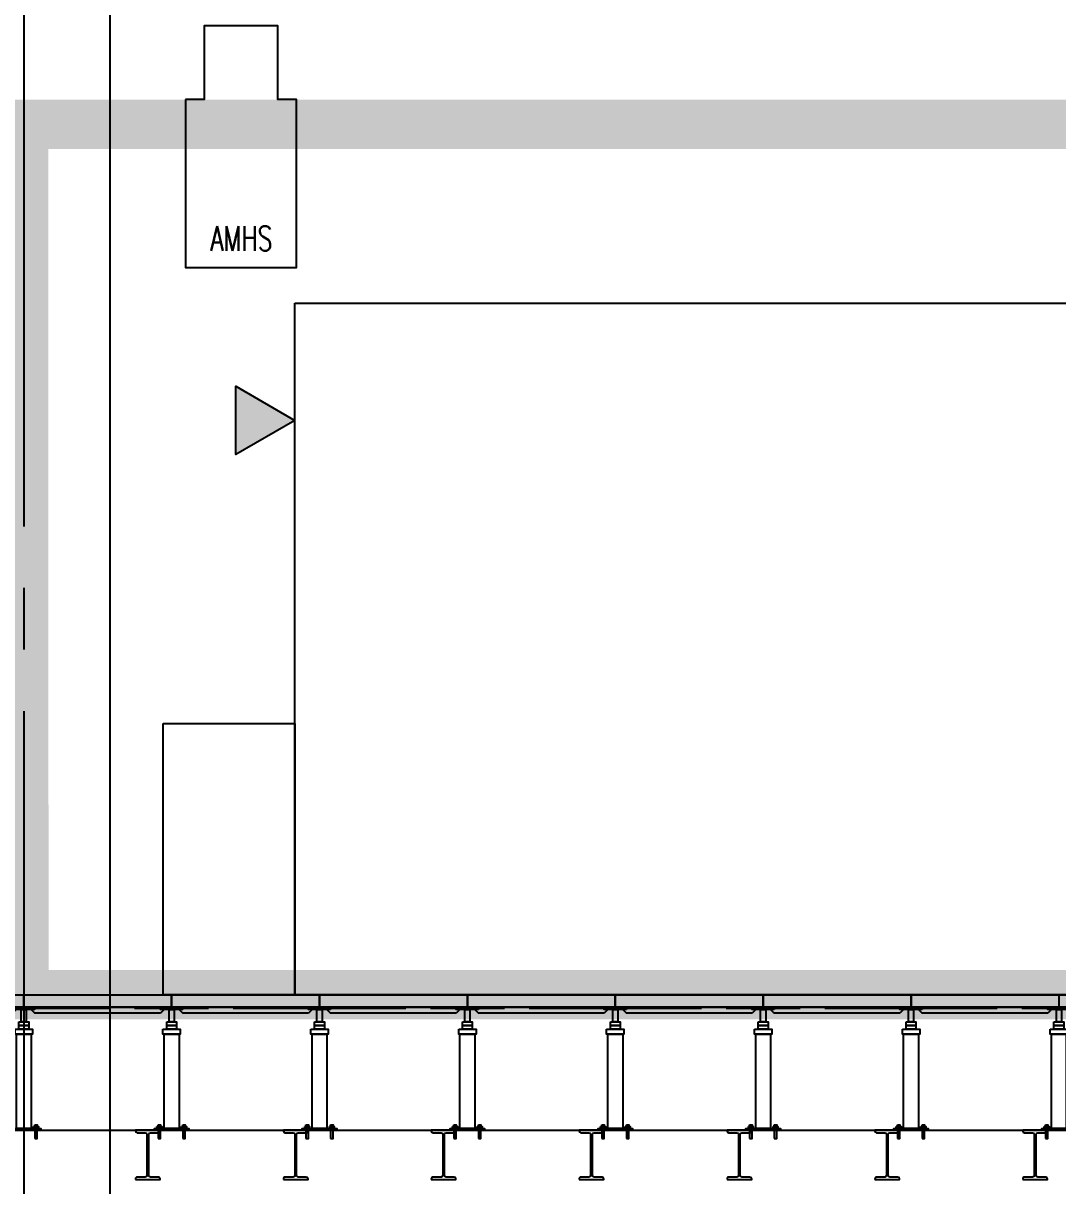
# Model space of a CAD drawing. Extents: x -3080 to 28500, y -1326 to 31609.
# Drawn here: x 20159.8 to 20579.5, y 26588.3 to 27059.9 of the extents above; entities that cross this region are included whole.
import ezdxf
from ezdxf.enums import TextEntityAlignment as Align
from ezdxf.xclip import XClip

# ---------------------------------------------------------------- set-up
doc = ezdxf.new("R2010")
doc.units = 0
doc.header["$LTSCALE"] = 100
doc.header["$XCLIPFRAME"] = 2
doc.linetypes.add('188K-SM-07-F10-MECH-CR PIPE-Y2257103$0$X-S-FAB_SL ALL$0$COL-CEN-LIN', pattern=[3.25, 2.5, -0.25, 0.25, -0.25])
doc.linetypes.add('188K-SM-07-F10-MECH-CR PIPE-Y2257103$0$X-S-FAB_SL ALL$0$HIDDEN', pattern=[0.4, 0.3, -0.1])
for name, color, linetype in [('0-xref', 8, 'Continuous'), ('188K-SM-07-F10-MECH-CR PIPE-Y2257103$0$0-BG', 6, 'Continuous'), ('188K-SM-07-F10-MECH-CR PIPE-Y2257103$0$0-CF-BABY 位', 2, 'Continuous'), ('188K-SM-07-F10-MECH-CR PIPE-Y2257103$0$AP2C-SM-08-FNN-340-A(N)-SMP$0$18P2-SM-08-FNN-320-A(9)-20190318-JEN$0$SM-08-FNN-300-A(9)-JEN$0$15P6-SM-08-FNN-320-A(10)-UIS-TCM$0$15P6-SM-08-FNN-320-A(10)-UIS-TCM$0$15P6-SM-08-FNN-320-A(10)-UIS-TCM$0$15P6-SM-08-FNN-320-A(10)-UIS-TCM$0$15P6-SM-08-FNN-320-A(10)-UIS-TCM$0$0-IE-SECTION', 1, 'Continuous'), ('188K-SM-07-F10-MECH-CR PIPE-Y2257103$0$Raised Floor', 1, 'Continuous'), ('188K-SM-07-F10-MECH-CR PIPE-Y2257103$0$X-S-FAB_SL ALL$0$ASP_3', 3, 'Continuous'), ('188K-SM-07-F10-MECH-CR PIPE-Y2257103$0$X-S-FAB_SL ALL$0$ASP_8', 8, 'Continuous'), ('188K-SM-07-F10-MECH-CR PIPE-Y2257103$0$X-S-FAB_SL ALL$0$CCL', 15, '188K-SM-07-F10-MECH-CR PIPE-Y2257103$0$X-S-FAB_SL ALL$0$COL-CEN-LIN'), ('188K-SM-07-F10-MECH-CR PIPE-Y2257103$0$X-S-FAB_SL ALL$0$WALL-RC', 1, 'Continuous')]:
    doc.layers.add(name, color=color, linetype=linetype)
doc.styles.add('188K-SM-07-F10-MECH-CR PIPE-Y2257103$0$AP2C-SM-08-FNN-340-A(N)-SMP$0$18P2-SM-08-FNN-320-A(9)-20190318-JEN$0$SM-08-FNN-300-A(9)-JEN$0$15P6-SM-08-FNN-320-A(10)-UIS-TCM$0$15P6-SM-08-FNN-320-A(10)-UIS-TCM$0$15P6-SM-08-FNN-320-A(10)-UIS-TCM$0$15P6-SM-08-FNN-320-A(10)-UIS-TCM$0$15P6-SM-08-FNN-320-A(10)-UIS-TCM$0$15P6-SM-08-FNN-320-A(10)-UIS-TCM$0$15P6-SM-08-FNN-320-A(10)-UIS-TCM$0$SM-08-FNN-160-0_TOOL(S)$0$ROMANS', font='romans__.ttf')

# ---------------------------------------------------------------- blocks, each defined once
blk = doc.blocks.new('188K-SM-07-F10-MECH-CR PIPE-Y2257103$0$TOOL123')
at = {"layer": '188K-SM-07-F10-MECH-CR PIPE-Y2257103$0$0-CF-BABY 位', "const_width": 20}
for points in [[(14984.63230091279, -83776.13928878415), (20159.91852762619, -83776.13928878415), (20160.08139003436, -84129.23217127382), (14984.79516332095, -84129.23217127382)], [(20159.99995883027, -83776.13928825932), (21840.00003544798, -83776.13928930898), (21840.00003544799, -84129.23217232348), (20159.99995883027, -84129.23217127382)]]:
    blk.add_lwpolyline(points, close=True, dxfattribs=at)
blk = doc.blocks.new('188K-SM-07-F10-MECH-CR PIPE-Y2257103$0$X-S-FAB_SL ALL$0$A$Ceb448ab1')
at = {"layer": '188K-SM-07-F10-MECH-CR PIPE-Y2257103$0$X-S-FAB_SL ALL$0$CCL'}
blk.add_line((20160, 3600), (20160, 0), dxfattribs=at)
blk = doc.blocks.new('188K-SM-07-F10-MECH-CR PIPE-Y2257103$0$X-S-FAB_SL ALL$0$steel_100x200')
at = {"color": 6}
blk.add_lwpolyline([(0, 0), (10, 0), (10, 0.3000000000029104, 0.4142135623730951), (9.299999999999272, 1), (6.049999999999272, 1, -0.4142135623730951), (5.349999999998545, 1.69999999999709), (5.349999999998545, 18.30000000000291, -0.4142135623730951), (6.049999999999272, 19), (9.299999999999272, 19, 0.4142135623730951), (10, 19.69999999999709), (10, 20), (0, 20), (0, 19.69999999999709, 0.4142135623730951), (0.7000000000007276, 19), (3.950000000000728, 19, -0.4142135623730951), (4.650000000001455, 18.30000000000291), (4.650000000001455, 1.69999999999709, -0.4142135623730951), (3.950000000000728, 1), (0.7000000000007276, 1, 0.4142135623730951), (0, 0.3000000000029104)], format="xyb", close=True, dxfattribs=at)
blk = doc.blocks.new('*U1663')
at = {"layer": '188K-SM-07-F10-MECH-CR PIPE-Y2257103$0$X-S-FAB_SL ALL$0$WALL-RC'}
blk.add_blockref('188K-SM-07-F10-MECH-CR PIPE-Y2257103$0$X-S-FAB_SL ALL$0$steel_100x200', (-5, -10), dxfattribs=at)
blk = doc.blocks.new('*U1664')
at = {"layer": '188K-SM-07-F10-MECH-CR PIPE-Y2257103$0$X-S-FAB_SL ALL$0$WALL-RC', "color": 0, "linetype": 'ByBlock', "lineweight": -2, "transparency": 16777216}
for p in [(18360, 0), (18420, 0), (18480, 0), (18540, 0), (18600, 0), (18660, 0), (18720, 0)]:
    blk.add_blockref('*U1663', p, dxfattribs=at)
blk = doc.blocks.new('188K-SM-07-F10-MECH-CR PIPE-Y2257103$0$X-S-FAB_SL ALL')
at = {"color": 6}
blk.add_line((-2628.521399346166, -72723.97692126504), (19076.47860110087, -72723.97692126504), dxfattribs=at)
at = {"layer": '188K-SM-07-F10-MECH-CR PIPE-Y2257103$0$X-S-FAB_SL ALL$0$ASP_3', "linetype": '188K-SM-07-F10-MECH-CR PIPE-Y2257103$0$X-S-FAB_SL ALL$0$HIDDEN'}
for p, q in [((-2628.521399346166, -72668.97692126504), (19076.47860110087, -72668.97692126504)), ((-2628.521399346166, -72674.47692126504), (19076.47860110087, -72674.47692126504))]:
    blk.add_line(p, q, dxfattribs=at)
at = {"layer": '188K-SM-07-F10-MECH-CR PIPE-Y2257103$0$X-S-FAB_SL ALL$0$ASP_8'}
blk.add_line((15721.47860065383, -72848.97692126504), (15721.47860065383, -71981.47692126504), dxfattribs=at)
at = {"layer": '188K-SM-07-F10-MECH-CR PIPE-Y2257103$0$X-S-FAB_SL ALL$0$CCL'}
blk.add_blockref('188K-SM-07-F10-MECH-CR PIPE-Y2257103$0$X-S-FAB_SL ALL$0$A$Ceb448ab1', (-4473.521399346166, -73553.97692126501), dxfattribs=at)
at = {"layer": '188K-SM-07-F10-MECH-CR PIPE-Y2257103$0$X-S-FAB_SL ALL$0$WALL-RC'}
blk.add_blockref('*U1664', (-2623.171400039409, -72733.97692126504), dxfattribs=at)
blk = doc.blocks.new('188K-SM-07-F10-MECH-CR PIPE-Y2257103$0$A$Cf749f455')
at = {"layer": '188K-SM-07-F10-MECH-CR PIPE-Y2257103$0$Raised Floor'}
for points in [[(60.00000000030195, 45), (6.875779945403337e-10, 45), (6.875779945403337e-10, 40.0000000000291), (60.00000000030195, 40.0000000000291)], [(-4.499999999687134, 40.0000000000291), (4.50000000026921, 40.0000000000291), (4.50000000026921, 39.5000000000291), (-4.499999999687134, 39.5000000000291)], [(-4.499999999687134, 39.0000000000291), (4.50000000026921, 39.0000000000291), (4.50000000026921, 39.5000000000291), (-4.499999999687134, 39.5000000000291)], [(1.050000000290311, 39.0000000000291), (-1.049999999708234, 39.0000000000291), (-1.049999999708234, 34.00000000005821), (1.050000000290311, 34.00000000005821)], [(4.500000000603904, 37.50000000004366), (55.50000000032742, 37.50000000004366), (58.00000000031287, 40.0000000000291), (2.000000000618456, 40.0000000000291)], [(2.000000000291038, 34.00000000005821), (-1.999999999698048, 34.00000000005821), (-1.999999999698048, 32.50000000005821), (2.000000000291038, 32.50000000005821)], [(3.50000000026921, 31.00000000007276), (-3.499999999687134, 31.00000000007276), (-3.499999999687134, 29.00000000008731), (3.50000000026921, 29.00000000008731)], [(3.00000000026921, 29.00000000008731), (-2.999999999687134, 29.00000000008731), (-2.999999999905413, -9.299999999959255), (3.000000000047294, -9.299999999959255)], [(2.000000000291038, 32.50000000005821), (-1.999999999698048, 32.50000000005821), (-1.999999999698048, 31.00000000007276), (2.000000000291038, 31.00000000007276)], [(-6.99999999996362, -9.999999999956344), (6.99999999996362, -9.999999999956344), (6.99999999996362, -9.299999999959255), (-6.99999999996362, -9.299999999959255)], [(-3.999999999978172, -8.499999999956344), (-5.99999999996362, -8.499999999956344), (-5.99999999996362, -9.299999999959255), (-3.999999999978172, -9.299999999959255)], [(-4.49999999996362, -7.799999999959255), (-5.49999999996362, -7.799999999959255), (-5.49999999996362, -9.299999999959255), (-4.49999999996362, -9.299999999959255)], [(5.999999999978172, -8.499999999956344), (3.999999999978172, -8.499999999956344), (3.999999999978172, -9.299999999959255), (5.999999999978172, -9.299999999959255)], [(5.499999999978172, -7.799999999959255), (4.499999999978172, -7.799999999959255), (4.499999999978172, -9.299999999959255), (5.499999999978172, -9.299999999959255)], [(-4.49999999996362, -13.29999999993015), (-5.49999999996362, -13.29999999993015), (-5.49999999996362, -9.999999999956344), (-4.49999999996362, -9.999999999956344)], [(5.499999999978172, -13.29999999993015), (4.499999999978172, -13.29999999993015), (4.499999999978172, -9.999999999956344), (5.499999999978172, -9.999999999956344)]]:
    blk.add_lwpolyline(points, close=True, dxfattribs=at)
blk = doc.blocks.new('188K-SM-07-F10-MECH-CR PIPE-Y2257103$0$A$C31c50ed8')
at = {"layer": '188K-SM-07-F10-MECH-CR PIPE-Y2257103$0$AP2C-SM-08-FNN-340-A(N)-SMP$0$18P2-SM-08-FNN-320-A(9)-20190318-JEN$0$SM-08-FNN-300-A(9)-JEN$0$15P6-SM-08-FNN-320-A(10)-UIS-TCM$0$15P6-SM-08-FNN-320-A(10)-UIS-TCM$0$15P6-SM-08-FNN-320-A(10)-UIS-TCM$0$15P6-SM-08-FNN-320-A(10)-UIS-TCM$0$15P6-SM-08-FNN-320-A(10)-UIS-TCM$0$0-IE-SECTION', "linetype": 'Continuous'}
for color, points in [(256, [(0, 0.000143567580380477), (23.92498300629086, 13.81323894661909), (23.92498300629086, -13.81295181144378)]), (2, [(0, 0), (23.92498300629086, 13.81309537903871), (23.92498300629086, -13.81309537902416)])]:
    blk.add_hatch(color=color, dxfattribs=at).paths.add_polyline_path(points)
at = {"layer": '188K-SM-07-F10-MECH-CR PIPE-Y2257103$0$AP2C-SM-08-FNN-340-A(N)-SMP$0$18P2-SM-08-FNN-320-A(9)-20190318-JEN$0$SM-08-FNN-300-A(9)-JEN$0$15P6-SM-08-FNN-320-A(10)-UIS-TCM$0$15P6-SM-08-FNN-320-A(10)-UIS-TCM$0$15P6-SM-08-FNN-320-A(10)-UIS-TCM$0$15P6-SM-08-FNN-320-A(10)-UIS-TCM$0$15P6-SM-08-FNN-320-A(10)-UIS-TCM$0$0-IE-SECTION'}
blk.add_lwpolyline([(0, 0.000143567580380477), (23.92498300629086, -13.81295181145833), (23.92498300629086, 13.81323894661909)], close=True, dxfattribs=at)
at = {"layer": '188K-SM-07-F10-MECH-CR PIPE-Y2257103$0$AP2C-SM-08-FNN-340-A(N)-SMP$0$18P2-SM-08-FNN-320-A(9)-20190318-JEN$0$SM-08-FNN-300-A(9)-JEN$0$15P6-SM-08-FNN-320-A(10)-UIS-TCM$0$15P6-SM-08-FNN-320-A(10)-UIS-TCM$0$15P6-SM-08-FNN-320-A(10)-UIS-TCM$0$15P6-SM-08-FNN-320-A(10)-UIS-TCM$0$15P6-SM-08-FNN-320-A(10)-UIS-TCM$0$0-IE-SECTION', "color": 2}
blk.add_lwpolyline([(0, 0), (23.92498300629086, -13.81309537903871), (23.92498300629086, 13.81309537903871)], close=True, dxfattribs=at)
blk = doc.blocks.new('*U1633')
at = {"layer": '188K-SM-07-F10-MECH-CR PIPE-Y2257103$0$AP2C-SM-08-FNN-340-A(N)-SMP$0$18P2-SM-08-FNN-320-A(9)-20190318-JEN$0$SM-08-FNN-300-A(9)-JEN$0$15P6-SM-08-FNN-320-A(10)-UIS-TCM$0$15P6-SM-08-FNN-320-A(10)-UIS-TCM$0$15P6-SM-08-FNN-320-A(10)-UIS-TCM$0$15P6-SM-08-FNN-320-A(10)-UIS-TCM$0$15P6-SM-08-FNN-320-A(10)-UIS-TCM$0$0-IE-SECTION'}
for points in [[(22989.13161070633, -72305.87677768378), (22989.13161070633, -72373.97677768377), (23034.13161070633, -72373.97677768377), (23034.13161070633, -72305.87677768378), (23026.63161070633, -72305.87677768378), (23026.63161070633, -72275.87677768378), (22996.63161070633, -72275.87677768378), (22996.63161070633, -72305.87677768378)], [(23033.43161070632, -72388.47677768389), (23391.65403204422, -72388.47677768389), (23391.65403204422, -72668.97677768307), (23033.43161070632, -72668.97677768307)]]:
    blk.add_lwpolyline(points, close=True, dxfattribs=at)
at = {"layer": '188K-SM-07-F10-MECH-CR PIPE-Y2257103$0$AP2C-SM-08-FNN-340-A(N)-SMP$0$18P2-SM-08-FNN-320-A(9)-20190318-JEN$0$SM-08-FNN-300-A(9)-JEN$0$15P6-SM-08-FNN-320-A(10)-UIS-TCM$0$15P6-SM-08-FNN-320-A(10)-UIS-TCM$0$15P6-SM-08-FNN-320-A(10)-UIS-TCM$0$15P6-SM-08-FNN-320-A(10)-UIS-TCM$0$15P6-SM-08-FNN-320-A(10)-UIS-TCM$0$0-IE-SECTION', "color": 1}
blk.add_lwpolyline([(22980.0696755959, -72558.97692125593), (23033.43161070632, -72558.97692125593), (23033.43161070632, -72668.97692126504), (22980.0696755959, -72668.97692126504)], close=True, dxfattribs=at)
at = {"xscale": -1}
blk.add_blockref('188K-SM-07-F10-MECH-CR PIPE-Y2257103$0$A$C31c50ed8', (23033.43161070632, -72435.97008824827), dxfattribs=at)
at = {"layer": '188K-SM-07-F10-MECH-CR PIPE-Y2257103$0$AP2C-SM-08-FNN-340-A(N)-SMP$0$18P2-SM-08-FNN-320-A(9)-20190318-JEN$0$SM-08-FNN-300-A(9)-JEN$0$15P6-SM-08-FNN-320-A(10)-UIS-TCM$0$15P6-SM-08-FNN-320-A(10)-UIS-TCM$0$15P6-SM-08-FNN-320-A(10)-UIS-TCM$0$15P6-SM-08-FNN-320-A(10)-UIS-TCM$0$15P6-SM-08-FNN-320-A(10)-UIS-TCM$0$0-IE-SECTION', "style": '188K-SM-07-F10-MECH-CR PIPE-Y2257103$0$AP2C-SM-08-FNN-340-A(N)-SMP$0$18P2-SM-08-FNN-320-A(9)-20190318-JEN$0$SM-08-FNN-300-A(9)-JEN$0$15P6-SM-08-FNN-320-A(10)-UIS-TCM$0$15P6-SM-08-FNN-320-A(10)-UIS-TCM$0$15P6-SM-08-FNN-320-A(10)-UIS-TCM$0$15P6-SM-08-FNN-320-A(10)-UIS-TCM$0$15P6-SM-08-FNN-320-A(10)-UIS-TCM$0$15P6-SM-08-FNN-320-A(10)-UIS-TCM$0$15P6-SM-08-FNN-320-A(10)-UIS-TCM$0$SM-08-FNN-160-0_TOOL(S)$0$ROMANS', "width": 0.7}
blk.add_text('AMHS', height=10, dxfattribs=at).set_placement((23011.80546568338, -72367.17027467475, 434.9068509862463), align=Align.CENTER)
blk = doc.blocks.new('188K-SM-07-F10-MECH-CR PIPE-Y2257103')
blk.add_blockref('188K-SM-07-F10-MECH-CR PIPE-Y2257103$0$TOOL123', (-7.661848212592304e-05, 110795.0183871608))
ref = blk.add_blockref('188K-SM-07-F10-MECH-CR PIPE-Y2257103$0$X-S-FAB_SL ALL', (4473.52135817644, 99334.76313715198))
XClip(ref).set_block_clipping_path([(-7553.464857013634, -75341.93696454832), (24026.20256238693, -67725.76962443824)])
at = {"xscale": -1}
for p in [(20159.99995883019, 26620.7862158869), (20219.99995883019, 26620.7862158869), (20279.99995883019, 26620.7862158869), (20339.99995883019, 26620.7862158869), (20399.99995883019, 26620.7862158869), (20459.99995883019, 26620.7862158869), (20519.99995883019, 26620.7862158869), (20579.99995883019, 26620.7862158869)]:
    blk.add_blockref('188K-SM-07-F10-MECH-CR PIPE-Y2257103$0$A$Cf749f455', p, dxfattribs=at)
at = {"layer": '188K-SM-07-F10-MECH-CR PIPE-Y2257103$0$0-BG'}
blk.add_blockref('*U1633', (-2763.483202461437, 99334.76313715198), dxfattribs=at)

msp = doc.modelspace()

# ---------------------------------------------------------------- block references
at = {"layer": '0-xref'}
msp.add_blockref('188K-SM-07-F10-MECH-CR PIPE-Y2257103', (0, 0), dxfattribs=at)

doc.saveas('drawing.dxf')
